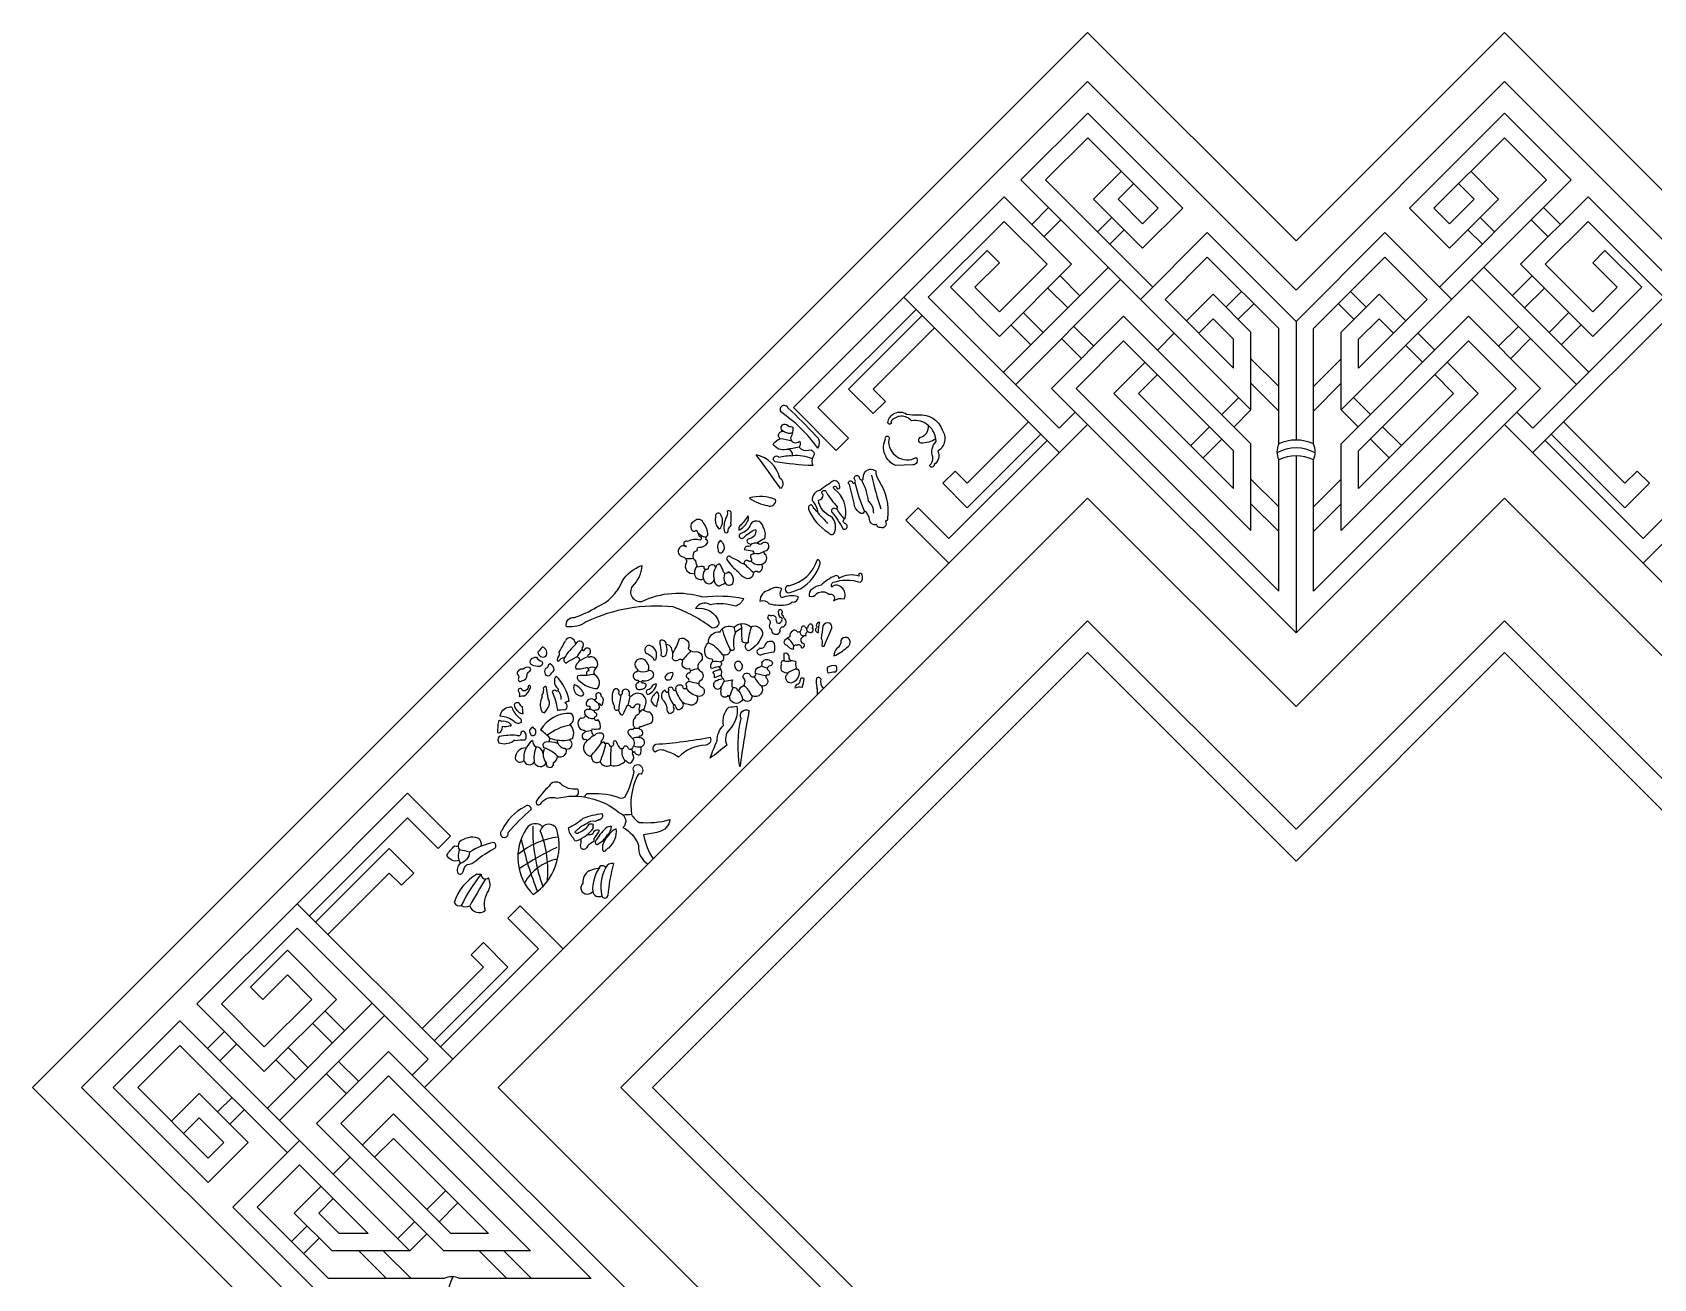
# Model space of a CAD drawing. Header units: metres. Extents: x 2570 to 4172, y 449 to 2051.
# Drawn here: x 2570 to 3598, y 1261 to 2051 of the extents above; entities that cross this region are included whole.
import ezdxf

# ---------------------------------------------------------------- set-up
doc = ezdxf.new("R2010")
doc.units = ezdxf.units.M
for name, color, linetype in [('3', 3, 'Continuous'), ('4', 4, 'Continuous'), ('7', 7, 'Continuous')]:
    doc.layers.add(name, color=color, linetype=linetype)

# ---------------------------------------------------------------- blocks, each defined once
blk = doc.blocks.new('窗-076')
at = {"layer": '3'}
for p, q in [((-152.38, 1225.75), (-142.65, 1235.48)), ((152.38, 1225.75), (142.65, 1235.48)), ((-145.31, 1218.68), (-135.58, 1228.41)), ((-106.12, 1229.7), (-114.43, 1221.39)), ((106.12, 1229.7), (114.43, 1221.39)), ((145.31, 1218.68), (135.58, 1228.41)), ((-99.05, 1222.63), (-107.36, 1214.32)), ((99.05, 1222.63), (107.36, 1214.32)), ((-168.68, 1140.57), (-108.21, 1201.04)), ((-136.03, 1196.14), (-124.57, 1184.68)), ((168.68, 1140.57), (108.21, 1201.04)), ((136.03, 1196.14), (124.57, 1184.68)), ((-161.61, 1133.5), (-101.14, 1193.97)), ((-143.1, 1189.07), (-131.64, 1177.61)), ((-40.43, 1178.15), (-31.44, 1187.14)), ((40.43, 1178.15), (31.44, 1187.14)), ((161.61, 1133.5), (101.14, 1193.97)), ((143.1, 1189.07), (131.64, 1177.61)), ((-33.36, 1171.08), (-24.37, 1180.07)), ((33.36, 1171.08), (24.37, 1180.07)), ((-157.25, 1174.93), (-145.78, 1163.46)), ((157.25, 1174.93), (145.78, 1163.46)), ((-164.32, 1167.85), (-152.86, 1156.39)), ((-123.72, 1148.47), (-135.18, 1159.93)), ((-116.65, 1155.54), (-128.11, 1167)), ((-70.24, 1163.06), (-79.96, 1153.33)), ((70.24, 1163.06), (79.96, 1153.33)), ((116.65, 1155.54), (128.11, 1167)), ((123.72, 1148.47), (135.18, 1159.93)), ((164.32, 1167.85), (152.86, 1156.39)), ((72.89, 1146.26), (63.17, 1155.99)), ((-26, 1148.34), (-10, 1132.34)), ((26, 1148.34), (10, 1132.34)), ((-26, 1134.2), (-10, 1118.2)), ((26, 1134.2), (10, 1118.2)), ((-33.07, 1125.9), (-42.8, 1116.17)), ((33.07, 1125.9), (42.8, 1116.17)), ((-26, 1118.82), (-35.73, 1109.1)), ((26, 1118.82), (35.73, 1109.1)), ((-49.87, 1109.1), (-60.71, 1098.25)), ((49.87, 1109.1), (60.71, 1098.25)), ((-42.8, 1102.03), (-53.64, 1091.18)), ((42.8, 1102.03), (53.64, 1091.18)), ((-26, 1078.92), (-10, 1062.92)), ((26, 1078.92), (10, 1062.92)), ((-26, 1064.78), (-10, 1048.78)), ((26, 1064.78), (10, 1048.78)), ((-532.46, 776.79), (-592.92, 716.32)), ((-525.38, 769.72), (-585.85, 709.25)), ((-559.74, 772.43), (-548.28, 760.97)), ((-617.64, 760.49), (-627.37, 750.77)), ((-566.81, 765.36), (-555.35, 753.9)), ((-610.57, 753.42), (-620.3, 743.7)), ((-580.96, 751.22), (-569.49, 739.75)), ((-588.03, 744.15), (-576.56, 732.68)), ((-540.35, 731.83), (-551.82, 743.29)), ((-547.43, 724.76), (-558.89, 736.22)), ((-621.59, 714.23), (-613.28, 722.54)), ((-614.52, 707.16), (-606.21, 715.47)), ((-554.95, 678.35), (-545.22, 688.08)), ((-500.98, 657.98), (-490.14, 668.82)), ((-493.91, 650.91), (-483.07, 661.75)), ((-570.04, 648.54), (-579.02, 639.56)), ((-517.78, 641.18), (-508.06, 650.91)), ((-562.97, 641.47), (-571.95, 632.48)), ((-510.71, 634.11), (-500.98, 643.84)), ((-540.23, 634.11), (-524.23, 618.11)), ((-526.09, 634.11), (-510.09, 618.11)), ((-470.81, 634.11), (-454.81, 618.11)), ((-456.66, 634.11), (-440.66, 618.11))]:
    blk.add_line(p, q, dxfattribs=at)
for points in [[(120.21, -91.92), (0, 28.28), (-120.21, -91.92), (-700.04, 487.9), (-579.83, 608.11), (-700.04, 728.32), (-120.21, 1308.15), (0, 1187.94), (120.21, 1308.15), (700.04, 728.32), (579.83, 608.11), (700.04, 487.9)], [(120.21, 105.74), (0, 225.95), (-120.21, 105.74), (-502.37, 487.9), (-382.16, 608.11), (-502.37, 728.32), (-120.21, 1110.48), (0, 990.27), (120.21, 1110.48), (502.37, 728.32), (382.16, 608.11), (502.37, 487.9)]]:
    blk.add_lwpolyline(points, close=True, dxfattribs=at)
for points in [[(-100.67, 1256.36), (-116.73, 1240.31), (-88.44, 1212.02), (-65.32, 1235.15), (-120.06, 1289.89), (-158.56, 1251.39), (-26, 1118.82), (-26, 1163.72), (-47.79, 1185.51), (-63.17, 1170.13)], [(100.67, 1256.36), (116.73, 1240.31), (88.44, 1212.02), (65.32, 1235.15), (120.06, 1289.89), (158.56, 1251.39), (26, 1118.82), (26, 1163.72), (47.79, 1185.51), (63.17, 1170.13)], [(-82.61, 1189.57), (-144.42, 1251.39), (-120.06, 1275.75), (-79.46, 1235.15), (-88.44, 1226.16), (-102.59, 1240.31), (-93.6, 1249.29)], [(82.61, 1189.57), (144.42, 1251.39), (120.06, 1275.75), (79.46, 1235.15), (88.44, 1226.16), (102.59, 1240.31), (93.6, 1249.29)], [(-127.28, 1117.55), (-136.47, 1108.36), (-211.96, 1183.85), (-168.29, 1227.52), (-143.54, 1202.77), (-170.95, 1175.36), (-185.09, 1189.51), (-170.95, 1203.65), (-178.02, 1210.72), (-199.23, 1189.51), (-170.95, 1161.22), (-129.4, 1202.77), (-168.29, 1241.66), (-226.1, 1183.85), (-136.47, 1094.22)], [(127.28, 1117.55), (136.47, 1108.36), (211.96, 1183.85), (168.29, 1227.52), (143.54, 1202.77), (170.95, 1175.36), (185.09, 1189.51), (170.95, 1203.65), (178.02, 1210.72), (199.23, 1189.51), (170.95, 1161.22), (129.4, 1202.77), (168.29, 1241.66), (226.1, 1183.85), (136.47, 1094.22)], [(-89.68, 1182.5), (-51.17, 1221.01), (0, 1169.84), (0, 1101.48)], [(89.68, 1182.5), (51.17, 1221.01), (0, 1169.84), (0, 1101.48)], [(-10, 1099.21), (-10, 1165.69), (-51.17, 1206.87), (-75.54, 1182.5), (-36, 1142.97), (-36, 1159.58), (-47.79, 1171.37), (-56.09, 1163.06)], [(10, 1099.21), (10, 1165.69), (51.17, 1206.87), (75.54, 1182.5), (36, 1142.97), (36, 1159.58), (47.79, 1171.37), (56.09, 1163.06)], [(-226.1, 1183.85), (-289.74, 1120.21), (-264.99, 1095.46), (-257.92, 1102.53), (-275.6, 1120.21), (-219.03, 1176.78)], [(-215.5, 1173.24), (-257.92, 1130.82), (-243.78, 1116.67), (-236.71, 1123.75), (-243.78, 1130.82), (-208.43, 1166.17)], [(-87.04, 1146.26), (-104.95, 1128.35), (-26, 1049.4), (-26, 1099.37), (-99.41, 1172.78), (-140.95, 1131.23), (-120.21, 1110.48)], [(87.04, 1146.26), (104.95, 1128.35), (26, 1049.4), (26, 1099.37), (99.41, 1172.78), (140.95, 1131.23), (120.21, 1110.48)], [(-79.96, 1139.19), (-90.81, 1128.35), (-36, 1073.54), (-36, 1095.23), (-99.41, 1158.63), (-126.81, 1131.23), (-10, 1014.41), (-10, 1090.05)], [(79.96, 1139.19), (90.81, 1128.35), (36, 1073.54), (36, 1095.23), (99.41, 1158.63), (126.81, 1131.23), (10, 1014.41), (10, 1090.05)], [(-147.08, 1104.82), (-189.5, 1062.4), (-203.65, 1076.54), (-196.58, 1083.61), (-189.5, 1076.54), (-154.15, 1111.89)], [(147.08, 1104.82), (189.5, 1062.4), (203.65, 1076.54), (196.58, 1083.61), (189.5, 1076.54), (154.15, 1111.89)], [(-200.11, 1030.58), (-224.86, 1055.33), (-217.79, 1062.4), (-200.11, 1044.72), (-143.54, 1101.29)], [(200.11, 1030.58), (224.86, 1055.33), (217.79, 1062.4), (200.11, 1044.72), (143.54, 1101.29)], [(0, 1092.33), (0, 990.27)], [(0, 1092.33), (0, 990.27)], [(-575.74, 834.22), (-512.1, 897.86), (-487.35, 873.11), (-494.42, 866.04), (-512.1, 883.71), (-568.67, 827.14)], [(-565.13, 823.61), (-522.7, 866.04), (-508.56, 851.89), (-515.63, 844.82), (-522.7, 851.89), (-558.06, 816.54)], [(-509.44, 735.39), (-500.25, 744.58), (-575.74, 820.07), (-619.41, 776.4), (-594.66, 751.66), (-567.25, 779.06), (-581.39, 793.2), (-595.54, 779.06), (-602.61, 786.13), (-581.39, 807.35), (-553.11, 779.06), (-594.66, 737.51), (-633.55, 776.4), (-575.74, 834.22), (-486.11, 744.58)], [(-422.47, 808.22), (-447.21, 832.97), (-454.29, 825.9), (-436.61, 808.22), (-493.18, 751.65)], [(-496.71, 755.19), (-454.29, 797.62), (-468.43, 811.76), (-475.5, 804.69), (-468.43, 797.62), (-503.78, 762.26)], [(-648.25, 708.78), (-632.19, 724.84), (-603.91, 696.56), (-627.04, 673.43), (-681.78, 728.17), (-643.28, 766.68), (-510.71, 634.11), (-555.61, 634.11), (-577.4, 655.9), (-562.02, 671.28)], [(-581.46, 690.72), (-643.28, 752.53), (-667.64, 728.17), (-627.04, 687.57), (-618.05, 696.56), (-632.19, 710.7), (-641.18, 701.71)], [(-538.15, 695.15), (-520.24, 713.06), (-441.29, 634.11), (-491.26, 634.11), (-564.66, 707.52), (-523.12, 749.07), (-502.37, 728.32)], [(-531.08, 688.08), (-520.24, 698.92), (-465.43, 644.11), (-487.12, 644.11), (-550.52, 707.52), (-523.12, 734.92), (-406.3, 618.11), (-481.94, 618.11)], [(-574.39, 697.79), (-612.9, 659.29), (-561.72, 608.11), (-493.37, 608.11)], [(-491.09, 618.11), (-557.58, 618.11), (-598.75, 659.29), (-574.39, 683.65), (-534.85, 644.11), (-551.47, 644.11), (-563.25, 655.9), (-554.95, 664.21)]]:
    blk.add_lwpolyline(points, dxfattribs=at)
for points in [[(-208.61, 1087.32, -0.87), (-211.37, 1086.77, 0.27), (-209.35, 1091.74, -0.29), (-207.51, 1100.6, 0.46), (-221.72, 1112.59, 0.47), (-233.52, 1112.23, -1.33), (-235.36, 1111.49, -0.54), (-224.48, 1116.47, 0.04), (-217.66, 1115.91, -0.35), (-204.01, 1107.42, -0.42), (-206.4, 1095.06, -0.37)], [(-298.1, 1091.63, -0.08), (-290.24, 1092.44, 0.52), (-293.77, 1095.97, -0.35), (-301.36, 1099.23, -0.14), (-297.3, 1102.21, -0.94), (-294.86, 1106.27, -1.62), (-292.69, 1109.53, 0.03), (-289.98, 1108.98, -0.12), (-291.33, 1102.75, 0.68), (-286.18, 1100.85, -0.27), (-286.45, 1097.32, 0.31), (-281.02, 1095.69, -0.82), (-278.58, 1091.62, 0.2), (-278.58, 1086.74, -0.03), (-300.27, 1088.92, -1.23)], [(-220.96, 1087.14), (-230.92, 1086.78, -0.42), (-236.65, 1102.09, -2), (-234.8, 1101.72, 0.6), (-218.94, 1091.38, -0.64)], [(-248.79, 1082.56, -0.46), (-242.31, 1083.64, 0.15), (-240.54, 1078.16, -0.18), (-235.51, 1056.18, -0.48), (-236.9, 1054.64, -0.82), (-239.6, 1051.02, -0.36), (-241.76, 1052.72, -0.47), (-245.84, 1055.57, 0.23), (-248.85, 1060.59, -0.42), (-250.86, 1059.05, -0.18), (-254.48, 1063.44, 0.02), (-257.34, 1075.86, -1.86), (-255.65, 1076.78, 0.81), (-254.26, 1078.48, -1.18), (-251.8, 1080.17, 0.61), (-249.56, 1078.71, -0.06)], [(-331.28, 1051.59, 0.28), (-331.78, 1058.75, 0.91), (-334.53, 1057.17, 0.22), (-333.36, 1051.01, 0.81)], [(-327.42, 1048.78, -0.2), (-326.35, 1051.48, 0.42), (-325.71, 1053.4, 0.02), (-325.68, 1059.9, 0.54), (-327.83, 1060.24, -0.18), (-328.77, 1056.26, 0.16), (-329.44, 1048.58, 0.67)], [(-320.54, 1052, 0.32), (-321.12, 1049.59, 0.18), (-316.38, 1054.33, 0.36), (-315.97, 1057.74, -0.07)], [(-306.23, 1044.77, 0.23), (-307.24, 1051.33, 0.83), (-314.92, 1051.89, -0.2), (-319.48, 1047.78, 1.71), (-318.14, 1045.55, -0.1), (-311.58, 1049.89, -0.47), (-315.36, 1044.55, 0.89), (-315.36, 1041.88, -1), (-315.35, 1040.1, 0.5), (-318.02, 1038.32, 0.02), (-313.57, 1037.65, -0.37), (-312.46, 1035.65, 0.78), (-314.24, 1033.43, -1.19), (-315.79, 1031.87, 0.8), (-318.02, 1030.09, -0.2), (-320.35, 1030.87, 0.07), (-325.81, 1033.88, 1), (-328.03, 1032.54, 0.1), (-321.35, 1025.42, 0.22), (-316.12, 1021.75, 0.43), (-312.56, 1025.08, -0.48), (-310.01, 1025.41, 0.61), (-308.12, 1029.97, 0.51), (-305.45, 1035.09, -0.32), (-306.68, 1037.43, 0.53), (-304.01, 1041.43, 0.45), (-308.24, 1041.43, -0.54), (-310.24, 1042.55, -0.06)], [(-330.58, 1036.79, 0.35), (-330.19, 1041.81, 0.01), (-331.57, 1043.49, 0.29), (-333.34, 1041.32, 0.13), (-333.14, 1037.97, 0.66)], [(-336.71, 993.17, 0.08), (-359.11, 1005.25, 0.14), (-409.08, 996.66, -0.19), (-420.49, 993.87, -0.53), (-415.97, 999.25, 0.06), (-403.27, 1005.06, 0.2), (-388.41, 1019.91, -0.18), (-377, 1029.17, -0.18), (-382.6, 1017.11, 0.67), (-376.99, 1008.49, -0.19), (-342.1, 1011.05, -0.08), (-318.41, 1010.18, -0.19), (-322.93, 1005.66, 0.12), (-337.58, 1006.53, 0.41), (-346.19, 1004.38, -0.38), (-332.62, 996.4, -0.46)], [(-296.57, 1010.49, -0.36), (-296.3, 1015.66, 0.31), (-303.73, 1014.94, 0.35), (-309.08, 1008.68, -0.33), (-303.73, 1007.14, 0.11), (-293.03, 1006.59, 0.11), (-290.4, 1008.13, 0.48), (-286.87, 1011.12, 0.17)], [(-296.96, 996.81, -0.67), (-299.02, 995.96, -0.2), (-299.51, 998.65, 0.43), (-302.28, 1000.22, -0.41), (-303.6, 1000.61, 0.56), (-304.23, 998.34, -0.46), (-303.52, 995, 0.46), (-302.35, 992.41, 0.02), (-302.17, 990.96, 0.64), (-297.31, 991.13, -0.51), (-295.68, 993.83, 0.56), (-295.01, 998.76, -0.5), (-295.26, 999.86, -0.56), (-296.04, 1002.06, 0.66), (-298.17, 1003.48, 0.28), (-297.46, 999.36, -0.74), (-296.64, 997.77, -0.71)], [(-274.58, 996.45, 0.36), (-276.6, 994.61, -0.55), (-276.88, 992.86, 0.6), (-275.31, 990.56, -0.02)], [(-272.73, 994.42, -0.01), (-273.74, 987.15, -0.26), (-273.37, 983.64, 1), (-271.71, 983.27), (-267.66, 993.04, 0.33), (-268.96, 995.99, 0.33)], [(-300.75, 979.31, 0.14), (-300.75, 984.37, 0.54), (-306.03, 983.58, -0.52), (-309.28, 981.49, -0.12), (-310.58, 980.18, 0.75), (-307.91, 977.94, -0.05)], [(-258.75, 987.64, 0.36), (-262.37, 985.93, -0.29), (-264.84, 981.18, 0.19), (-266.36, 977, 0.09), (-258.94, 981.94, 0.65)], [(-435.93, 970.93, -0.14), (-440.45, 971.87, -0.46), (-441.13, 974.77, -0.25), (-437.72, 976.3, 0.3), (-434.65, 974.08, -0.47)], [(-430.3, 965.77, 0.05), (-427.64, 968.8, 0.25), (-429.84, 972.47, 0.32), (-431.22, 970.73, -0.11), (-432.78, 969.53, 0.18), (-432.87, 966.5, 0.36)], [(-293.92, 967.34, -0.88), (-293.38, 966.35, 0.47), (-293.61, 962.92, 0.28), (-291.02, 961.55, 0.32), (-286.23, 966.95, 0.35), (-287.45, 969.39, -1.2), (-287.9, 970.3, -0.2), (-288.06, 973.35, 0.16), (-291.26, 974.27, -0.25), (-292.17, 977.16, 0.38), (-295.22, 978.38, 0.05), (-295.14, 974.19, 0.7), (-296.66, 972.06, 0.2), (-296.81, 968.86, 0.15)], [(-441.38, 968.38, 0.5), (-441.98, 970.34, 0.27), (-445.56, 969.32, 0.47), (-448.97, 966.59, -0.42), (-448.45, 963.52, 0.72), (-446.32, 962.76, 0.41), (-443.17, 966.25, -0.26)], [(-419.01, 950.97, 0.16), (-426.46, 965.44, 0.4), (-425.8, 958.57, -0.77), (-426.21, 956.7, 0.56), (-428.82, 956.37, -0.07), (-425.71, 945.58, -0.13), (-422.03, 945.99, 0.83), (-421.3, 949.83, -0.34)], [(-359.21, 967.42, 0.29), (-363.76, 964.95, 0.44), (-362.21, 963.19, 0.4), (-359.73, 964.84, 0.26)], [(-446.06, 957.21, 1), (-448.37, 956.96, -0.28), (-447.85, 953.72, -0.11), (-444.7, 953.98, 0.17), (-441.29, 958.92, 1.09), (-442.66, 959.43, -0.63)], [(-430.55, 948.53, 0.23), (-431.02, 952.29, 0.02), (-432.27, 959.48, 0.21), (-433.92, 958.46, -0.11), (-434.15, 955.26, 0.45), (-434.46, 953.38, 0.25), (-434.92, 945.41, 0.3), (-433.2, 944.31, 0.09)], [(-411.56, 954, 0.53), (-410.82, 956.02, 0.18), (-416.06, 960.53, 0.13), (-416.33, 957.86, 0.38)], [(-401.11, 935.01, 0.26), (-402.32, 940.12, -1.04), (-403.94, 942.01, 0.86), (-404.08, 944.43, -0.82), (-403.61, 945.97, 0.69), (-401.86, 948.93, -1.55), (-401.09, 948.97, 1), (-399.78, 949.47, 0.41), (-400.48, 953.81, 1.54), (-403.41, 953.3, -0.54), (-404.62, 951.69, 0.62), (-409.15, 949.17, 0.56), (-407.44, 948.26, -0.51), (-407.64, 946.04, 0.8), (-409.66, 943.02, -0.54), (-412.48, 941.21, 0.61), (-410.86, 934.15, -0.9), (-409.95, 932.83, 0.74), (-410.25, 928.9, -1.24), (-409.75, 927.19, 0.58), (-406.11, 919.11, 0.62), (-401.07, 916.09, 0.47), (-395.11, 913.96, 0.28), (-386.24, 916.78, 0.18), (-383.82, 915.17, 0.32), (-381.8, 919.6, -0.7), (-381.41, 921.89, 0.42), (-378.13, 920.18, 0.15), (-377.5, 924.66, 0.91), (-378.14, 929.72, -1), (-377.71, 931, 0.78), (-378.14, 934.57, -0.78), (-377.43, 936.42), (-371.45, 938.55, 0.41), (-372.52, 944.61, -0.17), (-376.44, 945.97, 0.47), (-375.44, 947.82, 0.92), (-382.93, 954.02, -0.96), (-384.28, 954.8, 1.14), (-388.49, 955.88, -1.36), (-390.34, 955.45, 0.99), (-393.36, 957.24, 0.24), (-392.87, 947.83, 0.68), (-391.16, 945.86, -0.27), (-389.85, 943.75, 0.44), (-387.75, 943.4, -0.02), (-385.56, 948.39, -0.49), (-383.59, 947.65, 0.54), (-381.05, 948.26, -0.54), (-378.16, 948.87, 0.03), (-378.77, 946.5, -0.08), (-378.55, 944.36, -0.28), (-380.47, 942.6, -0.06), (-381.95, 940.31, 0.06), (-382.02, 936.88, -0.52), (-381.68, 935.2, -0.24), (-383.16, 934.53, 0.72), (-384.77, 931.98, 0.08), (-382.42, 929.49, -0.39), (-383.02, 923.37, -0.5), (-384.83, 923.57, 0.76), (-387.72, 924.31, -0.77), (-389.61, 923.91, -0.06), (-391.56, 927.07, 1.13), (-393.51, 926.87, -0.67), (-395.46, 924.92, 0.58), (-398.42, 926.27, 0.84), (-399.9, 926.94, -0.65), (-400.1, 928.36, 0.26), (-399.09, 931.65, 0.47), (-404.47, 930.98, -0.32), (-405.75, 934.95, 0.04)], [(-373.68, 954.79, 0.26), (-368.61, 960.77, 0.21), (-371.15, 959.7, -0.32), (-373.8, 957.5, 0.59)], [(-368.43, 947.96, -0.02), (-367.19, 953.72, 0.1), (-368.15, 956.37, 0.16), (-371.87, 951.41, 0.22)], [(-458.64, 942.3, -0.34), (-453.94, 947.5, -0.58), (-451.63, 946.34, 0.14), (-447, 940.89, -0.2), (-446.67, 938.74, -0.43), (-450.47, 939.07, 0.16)], [(-445.51, 943.56, -0.29), (-448.1, 944.78, -0.21), (-450.46, 948.99, -0.54), (-447.84, 949.88, 0.25), (-446.14, 947.88, -0.09), (-445.87, 944.87, 0.29)], [(-337.73, 918.06, -0.01), (-333.7, 928.14, -0.22), (-329.93, 936.95, -0.26), (-326.91, 947.53, 0.03), (-322.38, 948.03, -0.25), (-326.65, 934.68, 0.29), (-328.16, 925.61, -0.02)], [(-315.32, 945.51, 0.01), (-320.59, 913.01, -0.1), (-319.85, 940.98, -0.77)], [(-440.62, 931.19, 0.32), (-438.65, 931.65, 0.32), (-438.68, 935.04, -0.49), (-439.51, 935.66, 0.72), (-440.39, 935.56, 0.23), (-441.45, 934.58, 0.39), (-441.64, 932.93, 0.16)], [(-459.28, 930.51, 0.38), (-459.51, 926.99, 0.23), (-451.22, 927.92, -0.63), (-450.2, 928.31, -0.04), (-444.49, 928.7, 0.3), (-443.79, 931.28, 0.22), (-444.73, 933.32, 0.62), (-446.84, 932.46, -0.66), (-449.19, 931.21, 0.07)], [(-340.25, 925.62, 0.2), (-355.87, 918.58, 0.11), (-362.67, 921.86, 0.32), (-369.48, 921.61, -0.56), (-368.98, 926.14, 0.03), (-337.74, 930.15, -0.54)], [(-404.91, 879.78, 0.29), (-407.89, 879.59, -0.18), (-413.53, 875.01, -0.71), (-415.45, 875.61, -0.14), (-408.82, 880.38, -0.29), (-403.78, 881.71, -0.09), (-401.06, 882.83, 0.47), (-399.94, 885.95, 0.07), (-411.15, 883.24, -0.09), (-419.63, 877.8, 0.16), (-416.45, 871.96, 0.56), (-414.26, 870.57, 0.13), (-404.91, 877.79, -0.2)], [(-404.04, 869.9, 0.38), (-402.78, 868.37, 0.14), (-396.88, 873.88, 0.18), (-394.49, 878.65, 0.23), (-397.81, 877.72, 0.07)], [(-480.02, 852.73, -0.2), (-477.75, 856.76, 0.17), (-472.84, 858.9, -0.05), (-461.76, 866.2, 0.57), (-462.51, 869.48, 0.09), (-476.37, 863.94, -0.31), (-481.66, 857.4, 0.38), (-482.91, 851.6, 0.51)], [(-395.95, 866.45, 0.24), (-391.84, 877.32, 0.22), (-396.48, 873.08, 0.24), (-399.79, 865.52, 0.58), (-398, 864.66, -0.2)]]:
    blk.add_lwpolyline(points, format="xyb", close=True, dxfattribs=at)
for points in [[(-207.62, 1102.16, -0.14), (-216.18, 1099.68, -0.69), (-216.36, 1103.18, 0.37), (-211.85, 1109.86, 0.37)], [(-274.89, 1058.84, -0.07), (-279.22, 1064.19, 0.51), (-281.01, 1061.64, 0.16), (-269.53, 1048.13, 0.45), (-266.35, 1047.49, 0.35), (-268.27, 1057.56, -0.27), (-275.28, 1066.86, 0.4), (-272.48, 1069.92, -1.84), (-270.69, 1071.19, 0.04), (-264.45, 1062.91, -0.76), (-265.85, 1062.01, 0.85), (-267.38, 1059.72, -0.06), (-261.26, 1050.29, 1.05), (-259.6, 1053.22, -0.8), (-259.86, 1056.28, 0.29), (-265.98, 1073.1, -1.7), (-264.84, 1074.24, 0.89), (-263.05, 1073.99, 0.48), (-266.42, 1078.08)], [(-344.35, 1047.61, 0.19), (-344.03, 1046.05, -0.69), (-343.42, 1043.81, 0.19), (-350.74, 1043.01, 1.32), (-351.25, 1040.06, 1.11), (-353.99, 1034.26, -0.5), (-351.45, 1030.7, 0.7), (-346.76, 1024.79, 0.59), (-341.57, 1021.43, 0.84), (-335.37, 1021.12, 0.42), (-332.41, 1017.36, 0.04), (-329.06, 1019.08, 0.5), (-324.88, 1018.57, 0.45), (-327.36, 1025.42, -0.83), (-330.25, 1026.31, 0.06), (-332.15, 1029.99, 0.44), (-334.37, 1028.21, 0.7), (-338.93, 1027.66, -1.1), (-341.16, 1028.32, 0.16), (-344.72, 1028.1, -0.11), (-345.94, 1031.78, -0.41), (-347.28, 1035.56, -0.39), (-344.95, 1037.89, -0.62), (-344.06, 1039.67, 0.28), (-339.16, 1042.12, 0.43), (-340.17, 1044.23, -0.22), (-339.05, 1046.68, 0.18), (-341.73, 1054.02, 0.54), (-346.51, 1054.8, 0.48), (-348.62, 1050.47, 0.72), (-345.73, 1049.58, 0.27), (-339.88, 1045.58)], [(-261.72, 1016.26, 0.42), (-267.64, 1016.75, -0.39), (-266.9, 1019.47, -0.16), (-251.11, 1019.46, 0.32), (-250.13, 1023.65, 1.42), (-251.86, 1022.91, 0.23), (-263.45, 1021.68, 0.58), (-265.67, 1023.16, 0.11), (-273.8, 1017.74, 0.13), (-278.98, 1015.53, 0.34), (-280.58, 1011.46, 0.35), (-276.27, 1013.06, -0.35), (-269.36, 1012.56, -0.75), (-266.52, 1008.74, -0.25), (-260.48, 1009.84, 0.35), (-261.98, 1016.54)], [(-329.41, 962.53, -0.02), (-324.86, 963.15, 0.15), (-325.12, 959.14, -0.06), (-322.45, 958.43, 0.44), (-321.11, 957.09, -0.21), (-318.17, 960.21, 0.36), (-318.62, 964.74, -0.97), (-314.43, 965.55, 0.8), (-311.49, 966.89, -0.41), (-309.79, 970.54, 0.52), (-307.83, 973.04, -0.52), (-303.11, 974.37, -0.84), (-303.11, 971.34, 0.36), (-304.89, 969.2, -0.57), (-304.05, 965.94, 1.04), (-304.98, 963.94, -0.76), (-308.18, 959.84, -0.75), (-313.53, 953.96, -0.79), (-318.88, 952.18, -0.7), (-326.46, 952.45, 0.5), (-327.47, 954.12, -0.79), (-331.39, 955.55, -0.21), (-329.41, 962.53, 0.09), (-331.01, 964.85, -0.19), (-331.13, 966.6, 0.32), (-332.95, 970.83, 0.06), (-336.84, 969.55, -0.38), (-336.31, 973.65, 0.57), (-336.73, 975.22, -0.4), (-340.66, 978.25, -0.28), (-338.7, 984.75, -0.46), (-331.9, 990.95, -0.44), (-323.89, 993.51, -0.41), (-314.21, 993.81, -0.59), (-307.55, 989.27, -0.18), (-315.41, 979.9, -0.72), (-315.87, 984.89, -0.72), (-319.35, 987.16, -0.02), (-319.5, 993.06, -0.02), (-323.13, 990.64, 0.14), (-324.03, 981.87, -1.22), (-326.3, 981.11, -0.67), (-330.53, 977.79, -0.52), (-331.74, 973.55, -0.78), (-332.95, 970.83)], [(-436.96, 979.28, 0.59), (-432.44, 976.81, 0.49), (-434.32, 982.27, 0.49)], [(-366.16, 977.39, 0.51), (-363.09, 977.67, 0.17), (-363, 983.54, 0.58), (-366.45, 985.87, 0.19), (-366.54, 983.35, -0.07), (-366.07, 977.29)], [(-359.25, 978.69, 0.09), (-355.36, 987.07, -0.7), (-350.42, 981.39, 0.25), (-346.7, 979.34, -0.89), (-343.81, 973.28, 0.52), (-343.43, 968.44, -0.6), (-343.71, 962.57, 0.56), (-342.77, 959.21, -1.05), (-345.47, 954.09, -0.74), (-350.22, 948.97, -0.1), (-353.76, 950.28, -0.61), (-356.36, 945.99, -0.09), (-357.95, 948.88, 0.63), (-358.79, 947.3, -0.51), (-361.11, 943.67, -0.26), (-362.51, 947.12, 0.15), (-365.12, 951.96, -0.29), (-364.66, 956.71, -0.06), (-363.82, 957.55, 0.26), (-362.61, 955.97, 0.46), (-361.68, 958.39, -0.7), (-359.17, 958.11, 1.34), (-357.49, 958.48, -0.64), (-353.3, 959.5)], [(-353.48, 959.71, 1.96), (-351.62, 960.24, -0.25), (-350.04, 962.39, 0.54), (-350.79, 964.25, -0.68), (-349.58, 967.32, 0.6), (-349.77, 969.56, -0.35), (-353.68, 971.24, -0.17), (-353.4, 973.94, 0.45), (-355.92, 974.78, -0.6), (-359.36, 975.62, 0.15), (-360.02, 981.67, 0.3), (-363, 983.54)], [(-320.12, 973.16, 0.52), (-323.42, 972.84, 0.35), (-322.37, 969.02, 0.56), (-319.81, 969.18, 0.44), (-320.29, 973.3)], [(-421.5, 923.76, 0.6), (-417.32, 926.19, 0.2), (-418.88, 928.72, -0.13), (-417.04, 929.4, 0.34), (-418.69, 937.47, 0.57), (-417.92, 943.88, 0.57)], [(-452.7, 937.67, 0.27), (-457.98, 939.16, 0.77), (-459.71, 939.08, 0.07), (-460.2, 932.97, 0.5), (-458.14, 933.71, 0.19), (-457.48, 936.52, 0.18), (-453.19, 937.01, 1.67), (-452.74, 937.72, 1.67)], [(-450.08, 918.14, 0.63), (-445.02, 916.78, 0.63), (-439.09, 915.7, 0.67), (-432.19, 915.41, 1.3), (-428.01, 915.5, 0.28), (-425.71, 919.27)], [(-409.99, 895.68, -0.18), (-408.63, 897.63, -0.09), (-391.25, 895.89, 0.41), (-386.73, 895.89, 0.08), (-381.57, 910.36, -0.77), (-378.51, 914.2, -0.5), (-377.45, 908.89, 0.48), (-379.78, 907.63, 0.15), (-382.99, 885.55, 0.12), (-378.65, 881.07, 0.09), (-360.87, 882.67, -0.31), (-367.27, 875.56, -0.03), (-376.06, 873.96, 0.11), (-370.43, 859.93, 0.11)], [(-415.68, 896.18, 0.64), (-414.21, 900.29, -0.23), (-423.77, 903.21, 0.49), (-430.54, 902.02, 0.05), (-437.83, 893.4, 0.94), (-435.57, 891.67, -0.36), (-426.16, 894.99, -0.24), (-389.96, 886.57, -0.59), (-388.02, 878.17, -0.19), (-378.96, 867.82, 0.31), (-373.34, 857.03)], [(-469.7, 867.35, 0.35), (-471.59, 872.01, 0.27), (-482.3, 869.62, 0.32), (-482.17, 865.21, 0.24), (-481.66, 857.4)], [(-408.3, 874.25, 0.13), (-407.54, 874.06, 0.34), (-404.69, 875.57, -0.32), (-402.33, 876.84, -0.69), (-402.15, 875.45, -0.04), (-404.81, 871.69, -0.41), (-405.78, 869.39, 0.14), (-408.99, 866.42, -0.5), (-412.08, 866.12, -0.17), (-412.14, 869.33, 0.14), (-412.1, 871.63)], [(-482.44, 859.07, -0.38), (-489.47, 862.19, -0.06), (-484.9, 867.54, 0.02), (-482.93, 867.39, 0.02)]]:
    blk.add_lwpolyline(points, format="xyb", dxfattribs=at)
for centre, radius, start, end in [((-295.03, 1118.99), 2.4, 24.46, 213.44), ((-344.23, 1047.81), 84.3, 35.51, 55.96), ((-507.26, 889.68), 314.66, 42.95, 47.05), ((-292.08, 1110.66), 5.19, 237.68, 290.13), ((-279.95, 1099.75), 5.27, 325.54, 55.51), ((-302.82, 1059.95), 42.62, 73.15, 82.55), ((-228.38, 762.24), 340.07, 99.83, 101.09), ((-0.58, 1094.63), 10.47, 154.08, 205.92), ((0, 1073.8), 23.1, 61.46, 118.54), ((0, 1078.38), 23.1, 64.35, 115.65), ((0.58, 1094.63), 10.47, 334.08, 25.92), ((-1267.21, 387.38), 1188.25, 35.27, 36.43), ((-314.97, 1075.62), 17.79, 12.38, 77.62), ((-288.05, 1070.44), 22.11, 65.58, 95.69), ((0, 1069.23), 23.1, 64.35, 115.65), ((-299.12, 1076.29), 3.5, 306.33, 64.12), ((-189.71, 958.76), 141.85, 122.65, 126.72), ((-163.53, 1098.26), 93.27, 193.19, 203.82), ((-278.21, 1062.58), 31.93, 6.26, 29.99), ((-16.83, 1133.6), 233.81, 192.94, 197.86), ((-308.75, 1044.77), 24.1, 68.79, 104.89), ((-301.43, 1085.72), 22.24, 232.58, 261.7), ((-303.09, 1066.47), 3.16, 240.75, 14.04), ((-273.48, 1067.17), 5.4, 101.11, 185.98), ((-288.71, 1057.6), 13.36, 7.73, 42.39), ((-251.54, 1059.75), 8.09, 357.15, 51.19), ((-172.44, 1148.3), 136.08, 220.79, 224.21), ((-235.25, 1078.46), 33.86, 209.22, 221.79), ((-311.65, 1037.93), 4.16, 64.31, 132.62), ((-310.59, 1042.07), 6.08, 252.25, 310.14), ((-351.6, 1070.55), 37.44, 269.64, 276.48), ((-340.81, 1024.93), 5.96, 137.2, 181.29), ((-328.28, 1023.74), 7.55, 143.72, 200.3), ((-265.17, 1082.16), 74.19, 224.57, 230.29), ((-309.85, 1035.13), 5.44, 218.76, 288.57), ((-296.91, 1038.94), 21.92, 282.15, 343.37), ((-298.17, 1037.23), 24.84, 300.28, 343.85), ((-276.33, 1030.66), 2.05, 350.58, 78.21), ((-336.8, 1023.19), 5.08, 135.27, 200.21), ((-324.36, 1021.98), 5.52, 150.81, 211.66), ((-292.35, 1015.47), 2.04, 88.55, 268.05), ((-304.38, 1059.11), 47.21, 284.67, 293.39), ((-287.06, 1002.89), 44.88, 193.24, 209.03), ((-315.17, 994.28), 8.75, 185, 204.55), ((-310.18, 997.04), 10.13, 188.47, 203.13), ((-290.21, 983.68), 25.68, 156.26, 177.3), ((-289.01, 988.76), 2.82, 114.94, 196.21), ((-288.98, 990.33), 1.57, 22.82, 140.85), ((-286.95, 992.72), 1.87, 251.76, 352.22), ((-283.71, 990.78), 2.27, 171.2, 270.11), ((-283.86, 992.92), 1.32, 59.67, 200.38), ((-282.13, 994.19), 1.07, 186.55, 304.52), ((-281.07, 989.3), 1.65, 97.8, 209.11), ((-249.75, 998.51), 32.9, 189.44, 193.53), ((-273.81, 990.99), 8.05, 148.18, 163.31), ((-279.8, 992.94), 2.49, 233.31, 292.37), ((-279.96, 993.99), 1.41, 331.01, 118.99), ((-280.55, 992.05), 2.22, 320.14, 34.45), ((315.57, 315.51), 1003.45, 138.36, 138.59), ((-505.89, 1028.07), 94.73, 328.99, 333.49), ((-391.99, 957.3), 35.11, 131.09, 147.72), ((-417.99, 984.06), 3.58, 96.13, 151.22), ((-419.89, 982.97), 4.89, 9.28, 71.93), ((-412.9, 983.33), 2.21, 320.15, 168.88), ((-410.62, 981.09), 1.02, 125.01, 278.64), ((-408.57, 979.55), 1.97, 301.99, 164.26), ((-372.77, 980.46), 2.64, 82.18, 221.84), ((-374.64, 977.4), 6.1, 341.19, 68.58), ((-348.02, 965.18), 21.56, 35.79, 64.67), ((-293.5, 984.91), 1.66, 131.93, 268.57), ((-287.87, 978.66), 10.08, 112.49, 132.03), ((-289.23, 986.12), 5.18, 213.64, 264.4), ((-297.55, 979.59), 8.73, 20.98, 60.48), ((-288.27, 981.59), 1.59, 71.21, 203.04), ((-286.74, 981.7), 1.73, 0.87, 125.96), ((-283.65, 986.03), 1.87, 119.17, 265.42), ((-284.85, 983.17), 1.45, 263.49, 43.42), ((-283.12, 987.06), 1.57, 67.11, 157.17), ((-424.3, 975.04), 1.6, 126.48, 233.58), ((-427.39, 978.25), 2.87, 318.08, 20.74), ((-420.75, 970.67), 5.46, 99.72, 145.57), ((-420.03, 974.83), 2.04, 143.46, 249.38), ((-384.19, 914.04), 69.31, 117.38, 121.83), ((-414.59, 974.47), 1.85, 33.31, 143.15), ((-412.26, 970.67), 2.99, 122.48, 200.7), ((-400.31, 969.91), 15.6, 136.17, 155.7), ((-414.6, 974.76), 1.72, 295.19, 25.26), ((-392.63, 938.76), 40.84, 112.19, 119.88), ((-407.52, 977.11), 0.76, 90.87, 306.05), ((-406.56, 972.45), 4.08, 320.98, 97.16), ((-377.78, 972.17), 3.27, 138.69, 232.58), ((-377.57, 971.5), 3.88, 34.02, 133.23), ((-379.51, 967.76), 11.93, 40.61, 66.43), ((-377.95, 970.34), 4.9, 337.41, 42.91), ((-369.66, 975.46), 0.79, 174.9, 358.3), ((247.34, 427.4), 812.81, 137.18, 137.69), ((-334.38, 964.41), 9.44, 72.86, 101.8), ((-293.33, 980.96), 7.01, 254.99, 287.19), ((-413.85, 985.22), 15.65, 265.59, 287.02), ((-412.81, 964.51), 1.57, 141.72, 244.33), ((-410.63, 945.34), 20.43, 84.12, 99.63), ((-402.33, 973.43), 15.21, 222.8, 269.14), ((-409.18, 968.6), 1.66, 356.87, 93.13), ((-407.3, 966.83), 1.7, 97.8, 223.18), ((-405.01, 956.27), 10.03, 85.92, 110.56), ((-405.61, 966.02), 4.45, 60.18, 122.61), ((-402.15, 967.66), 2.55, 119.23, 228.15), ((-406.49, 961.42), 5.07, 320.82, 58.63), ((-379.59, 965.48), 2.52, 106.7, 272.64), ((-380.32, 968.83), 0.93, 269.97, 53.21), ((-379.37, 962.31), 0.66, 276.63, 99.7), ((-376.34, 975.12), 7.27, 244.81, 293.62), ((-376.42, 970.54), 8.45, 254.21, 264.06), ((-376.65, 962.09), 0.64, 67.16, 284.11), ((-375.75, 969.57), 6.92, 264.55, 317.72), ((-372.63, 966.2), 2.39, 327.22, 109.38), ((-338.31, 1005.4), 44.58, 254.74, 262.34), ((-336.11, 925.92), 44.49, 100.91, 106.84), ((-331.62, 961.19), 7.82, 88.03, 125.19), ((-338.3, 965.25), 3.19, 344.04, 47.06), ((-333.57, 960.42), 2.27, 93.64, 207.24), ((-329.42, 953.66), 12.19, 98.55, 118.46), ((-330.14, 957.31), 6.45, 89.7, 123.68), ((-297.23, 973.11), 17.2, 207.97, 230.44), ((-301.18, 999.93), 34.44, 252.48, 263.09), ((-300.13, 988.1), 18.64, 244.46, 255.72), ((-278.17, 943.22), 28.21, 110.88, 122.23), ((-287.92, 962.7), 2.1, 282.6, 8.99), ((-284.46, 962.92), 1.39, 49.8, 175.39), ((-298.96, 964.7), 15.41, 337.68, 357.33), ((-266.56, 961.71), 10.06, 164.22, 197.73), ((-275.43, 962.83), 1.81, 35.34, 116.53), ((-267.69, 962.5), 6.41, 167.6, 223.9), ((-266.55, 964.43), 7.03, 77.46, 122.72), ((-259.84, 970.54), 10.51, 181.05, 199.03), ((-266.69, 957.97), 9.64, 85.17, 108.67), ((-267.52, 969.91), 2.85, 305.2, 28.88), ((-429.44, 952.57), 5.89, 353.96, 48.51), ((-249.48, 927.44), 142.22, 169.07, 172.74), ((-121.94, 895.84), 268.37, 167.54, 168.67), ((-378.52, 959.71), 2.09, 111.57, 301.6), ((-377.25, 960.63), 2.71, 266.21, 359.97), ((-377.01, 957.57), 3.94, 51.08, 82.47), ((-340.96, 960.67), 21.46, 191.58, 214.25), ((-333.94, 965.68), 25.1, 199.25, 217.86), ((-343.19, 963.62), 9.8, 211.84, 256.52), ((-333.35, 960.37), 2.44, 203.8, 337.75), ((-271.17, 935.13), 58.36, 155.83, 161.61), ((-334.64, 947.97), 16.31, 14.96, 33.97), ((-343.13, 936.81), 34.21, 30.09, 43.15), ((-287.04, 958.88), 1.82, 103.21, 196.31), ((-286.22, 954.11), 4.97, 72.14, 121.05), ((-283.97, 956.14), 8.23, 348.09, 17.77), ((-419.01, 925.06), 18.85, 86.67, 150.43), ((-382.3, 994.11), 53.53, 242.42, 245.53), ((-390.23, 966.79), 20.85, 226.38, 236.37), ((-374.51, 941.23), 5.11, 112.23, 142.3), ((-460.83, 900.48), 42.36, 43.6, 53.12), ((-414.53, 910.86), 26.53, 98.22, 130.1), ((-405.48, 946.21), 5.24, 209.66, 281.8), ((-380.69, 888.74), 46.47, 87.37, 91.22), ((-432.93, 918.44), 12.2, 125.8, 187.85), ((-435.83, 928.18), 4.25, 177.84, 238.8), ((-432.32, 925.6), 1.77, 95.6, 258.11), ((-430.55, 913.63), 13.87, 68.55, 98.05), ((-433.54, 929.28), 3.4, 328.42, 6.95), ((-422.89, 947.96), 19.66, 248.3, 281.77), ((-420.98, 928.74), 5, 182.15, 264.01), ((-280.75, 347.67), 599.67, 102.05, 102.42), ((-523.8, 1073.48), 185.34, 308.31, 309.92), ((-498.46, 997.69), 120.93, 319.51, 324.31), ((-462.85, 941.07), 66.65, 337.98, 347.42), ((-379.86, 924.15), 5.92, 75.75, 115.56), ((-378.7, 931.29), 6.74, 243.12, 280.31), ((-443.99, 917.9), 6.09, 88.26, 177.7), ((-422.08, 918.14), 17.19, 158.12, 188.16), ((-438.29, 920.15), 4.4, 7.75, 86.59), ((-426.33, 920.27), 7.61, 157.46, 219.67), ((-442.21, 901.39), 24.41, 51.01, 67.03), ((-423.96, 922.24), 3.44, 212.98, 20.44), ((-323.87, 917.37), 71.32, 174.01, 182.74), ((-380.42, 921.78), 8.25, 168.72, 221.1), ((-379.3, 924.2), 3.83, 192.89, 223.85), ((-431.65, 864.63), 28.59, 116.92, 155.42), ((-373.69, 808.06), 104.73, 129.84, 140.16), ((-443.03, 888.5), 2.25, 359.65, 133.9), ((-438.52, 874.25), 6.07, 45.6, 147.03), ((-343.73, 877.03), 96.25, 178.85, 200.22), ((-430.69, 875.01), 5.06, 23.31, 165.97), ((-377.24, 718.62), 167.03, 91.97, 93.64), ((-456.33, 874.66), 2.28, 125.28, 12.59), ((-418.1, 860.89), 30.46, 146.85, 224.84), ((-419.65, 827.42), 45.5, 96.89, 129.37), ((-235.46, 920.96), 217, 193.22, 201.61), ((-459.12, 867.75), 34.35, 304.42, 15.63), ((-493.76, 853.22), 62.55, 353.93, 21.58), ((-500.76, 765.96), 100.97, 76.02, 79.39), ((-367.4, 737.62), 141.66, 114.51, 124.6), ((-419.8, 832.01), 28.65, 102.84, 150.52), ((-456.63, 825.42), 30.15, 120.99, 161.71), ((-397.95, 792.86), 92.44, 140.91, 154.18), ((-470.28, 864.46), 13.32, 261.94, 272.54), ((-467.12, 851.03), 2.58, 177.41, 309.42), ((-402.55, 846.29), 8.6, 125.59, 181.32), ((-397.97, 828.46), 26.41, 98.67, 112.64), ((-382.42, 842.38), 23.02, 146.27, 182.92), ((-399.79, 853.85), 2.27, 32.52, 161.68), ((-378.02, 844.08), 22.7, 151.04, 193.44), ((-394.02, 853.11), 4.33, 82.78, 153), ((-274.18, 827.09), 123.09, 165.74, 174.51), ((-222.84, 696.68), 287.69, 148.16, 151.74), ((-454.21, 833.86), 13.75, 144.2, 195.46), ((-472.3, 845.35), 7.76, 333.56, 28.38), ((-408.46, 843.61), 3.89, 181.32, 321.76), ((-403.79, 841.1), 8.89, 145.83, 164.18), ((-401.94, 841.8), 3.52, 189.76, 301.59), ((-482.32, 836.06), 3.16, 201.82, 291.74), ((-478.44, 838.34), 5.88, 242.47, 292.01), ((-470.81, 834.91), 5.79, 200.38, 305.46), ((-398.41, 839.15), 1.73, 191.64, 350.51), ((-486.52, 608.7), 10.47, 64.08, 115.92), ((-465.69, 608.11), 23.1, 151.46, 208.54)]:
    blk.add_arc(centre, radius, start, end, dxfattribs=at)
at = {"layer": '4'}
for points in [[(120.21, -120.21), (0, 0), (-120.21, -120.21), (-728.32, 487.9), (-608.11, 608.11), (-728.32, 728.32), (-120.21, 1336.43), (0, 1216.22), (120.21, 1336.43), (728.32, 728.32), (608.11, 608.11), (728.32, 487.9)], [(120.21, 148.17), (0, 268.38), (-120.21, 148.17), (-459.94, 487.9), (-339.73, 608.11), (-459.94, 728.32), (-120.21, 1068.05), (0, 947.85), (120.21, 1068.05), (459.94, 728.32), (339.73, 608.11), (459.94, 487.9)], [(120.21, 237.25), (0, 357.46), (-120.21, 237.25), (-370.86, 487.9), (-250.66, 608.11), (-370.86, 728.32), (-120.21, 978.98), (0, 858.77), (120.21, 978.98), (370.86, 728.32), (250.66, 608.11), (370.86, 487.9)]]:
    blk.add_lwpolyline(points, close=True, dxfattribs=at)
at = {"layer": '7'}
blk.add_lwpolyline([(120.21, 218.88), (0, 339.09), (-120.21, 218.88), (-389.23, 487.9), (-269.02, 608.11), (-389.23, 728.32), (-120.21, 997.34), (0, 877.14), (120.21, 997.34), (389.23, 728.32), (269.02, 608.11), (389.23, 487.9)], close=True, dxfattribs=at)

msp = doc.modelspace()

# ---------------------------------------------------------------- block references
at = {"layer": '3', "xscale": 1.1, "yscale": 1.1, "zscale": 1.1}
msp.add_blockref('窗-076', (3370.99, 580.82), dxfattribs=at)

doc.saveas('drawing.dxf')
